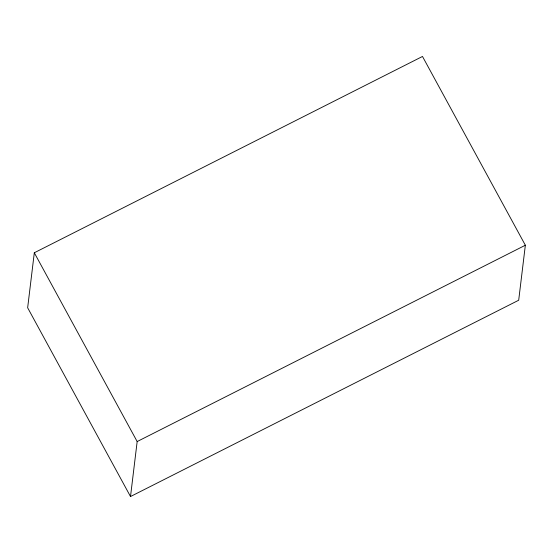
<?xml version="1.0" encoding="UTF-8"?>
<svg xmlns="http://www.w3.org/2000/svg" width="553" height="553" viewBox="0 0 553 553"><rect width="100%" height="100%" fill="white"/><g stroke="black" fill="none" stroke-linecap="round" stroke-linejoin="round"><path stroke-width="0.83" d="M34.307 252.769L27.65 307.765L130.508 496.539L518.693 300.231L525.35 245.235L422.492 56.461L34.307 252.769L137.165 441.55L130.508 496.539M137.165 441.55L525.35 245.235"/></g></svg>
